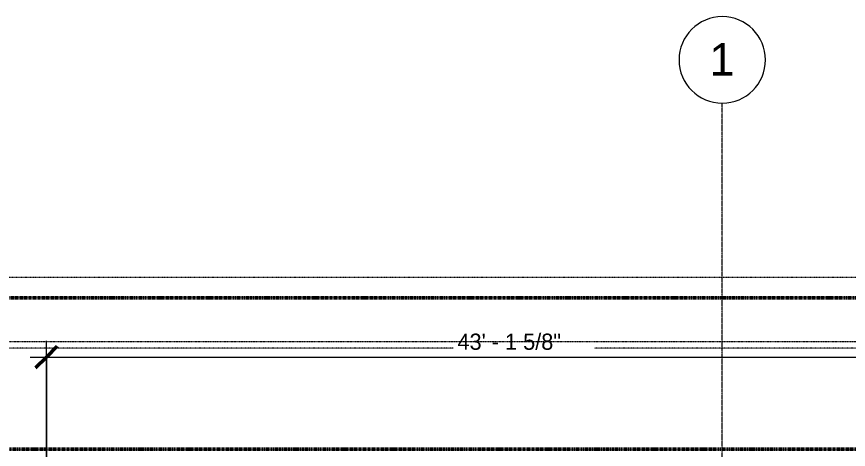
# Model space of a CAD drawing. Header units: inches. Extents: x -4218 to -1814, y 9706 to 12426.
# Drawn here: x -3872.8 to -3411.4, y 12184.6 to 12424.8 of the extents above; entities that cross this region are included whole.
import ezdxf

# ---------------------------------------------------------------- set-up
doc = ezdxf.new("R2010")
doc.units = ezdxf.units.IN
doc.header["$MEASUREMENT"] = 0
for name, pattern in [('Aligning Line 1_8_', [0.25, 0.125, -0.125]), ('Dash Dot 3_16_', [0.3125, 0.1875, -0.0625, 0, -0.0625]), ('Double Dash 3_8_', [1, 0.375, -0.125, 0.125, -0.125, 0.125, -0.125]), ('Grid Line 1_2_', [0.875, 0.5, -0.125, 0.125, -0.125])]:
    doc.linetypes.add(name, pattern=pattern)
for name, color, linetype, lineweight in [('0-1', 7, 'Continuous', 5), ('0-4', 147, 'Aligning Line 1_8_', 9), ('0-5', 165, 'Continuous', 5), ('A-ANNO-DIMS', 211, 'Continuous', 9), ('A-ANNO-DIMS-96', 211, 'Continuous', 9), ('A-ANNO-SYMB-1', 150, 'Dash Dot 3_16_', 9), ('C-PROP-LINE-1', 250, 'Double Dash 3_8_', 50), ('G-ANNO-SYMB-1', 147, 'Aligning Line 1_8_', 9), ('S-GRID-1', 1, 'Grid Line 1_2_', 9), ('S-GRID-IDEN', 1, 'Continuous', 9), ('S-GRID-IDEN-1', 147, 'Continuous', 9)]:
    doc.layers.add(name, color=color, linetype=linetype, lineweight=lineweight)
doc.styles.add('Arial', font='arial.ttf', dxfattribs={"height": 18})
doc.styles.add('Century Gothic', font='ufonts.com_century-gothic.ttf', dxfattribs={"height": 9})
doc.dimstyles.new('OD__1_8__Tol__', dxfattribs={"dimscale": 12, "dimtxt": 9.397514, "dimasz": 1, "dimexe": 0.75, "dimexo": 0.5, "dimgap": 0.125, "dimtad": 1, "dimdec": 3, "dimrnd": 0.125, "dimzin": 3, "dimdsep": 46, "dimlunit": 4, "dimtxsty": 'Century Gothic', "dimblk1": 'OBLIQUE', "dimblk2": 'OBLIQUE', "dimsah": 1, "dimcen": 0.09, "dimdle": 0.75, "dimazin": 0, "dimtfac": 1, "dimtdec": 4, "dimtix": 1, "dimtmove": 0, "dimatfit": 3, "dimfxl": 1, "dimtvp": 1, "dimtfill": 1, "dimfrac": 2, "dimtolj": 1, "dimtzin": 0, "dimarcsym": 2})

# ---------------------------------------------------------------- blocks, each defined once
blk = doc.blocks.new('CTR - 1st Phase - Unit Layouts_rvt-1-FLOOR PLAN - 3RD FLOOR')
at = {"layer": 'G-ANNO-SYMB-1'}
blk.add_line((-1910.91, 12240.75), (-4009.53, 12240.75), dxfattribs=at)
blk = doc.blocks.new('Family - ___-1878357-FLOOR PLAN - 3RD FLOOR')
at = {"layer": 'C-PROP-LINE-1'}
for p, q in [((-3989.61, 12268.69), (-1910.91, 12268.69)), ((-3929.52, 12184.69), (-1910.91, 12184.69))]:
    blk.add_line(p, q, dxfattribs=at)
blk = doc.blocks.new('Grid - Grid Head - Circle-50561-FLOOR PLAN - 3RD FLOOR')
at = {"layer": 'S-GRID-IDEN-1'}
for start, end in [(360, 180), (180, 360)]:
    blk.add_arc((0, 0), 0.25, start, end, dxfattribs=at)
blk = doc.blocks.new('CTR - 1st Phase - Shell_rvt-1-FLOOR PLAN - 3RD FLOOR')
at = {"layer": 'G-ANNO-SYMB-1'}
blk.add_line((-1926.95, 12280.06), (-4071.96, 12280.06), dxfattribs=at)
at = {"layer": 'S-GRID-1'}
blk.add_line((-3481.32, 9836.18), (-3481.32, 12376.79), dxfattribs=at)
at = {"layer": '0-4'}
blk.add_blockref('Family - ___-1878357-FLOOR PLAN - 3RD FLOOR', (0, 0), dxfattribs=at)
at = {"layer": '0-5', "xscale": 95.99999999999994, "yscale": 95.99999999999994, "zscale": 95.99999999999994}
blk.add_blockref('Grid - Grid Head - Circle-50561-FLOOR PLAN - 3RD FLOOR', (-3481.32, 12400.79), dxfattribs=at)
at = {"layer": 'S-GRID-IDEN', "insert": (-3488.45, 12410.08), "char_height": 18, "width": 16.968, "attachment_point": 1, "style": 'Arial'}
blk.add_mtext('1', dxfattribs=at)
blk = doc.blocks.new('DIMBLOCK1-FLOOR PLAN - 3RD FLOOR')
at = {"layer": 'A-ANNO-DIMS-96'}
for p, q in [((-3856.29, 12120.15), (-3856.29, 12244.86)), ((-3338.72, 12116.34), (-3338.72, 12244.86)), ((-3865.29, 12235.86), (-3338.72, 12235.86)), ((-3856.29, 12235.86), (-3856.29, 12120.15)), ((-3338.72, 12235.86), (-3338.72, 12116.34))]:
    blk.add_line(p, q, dxfattribs=at)
at = {"layer": 'A-ANNO-DIMS-96', "lineweight": 50}
for p, q in [((-3856.29, 12235.86), (-3850.29, 12241.86)), ((-3338.72, 12235.86), (-3332.72, 12241.86)), ((-3856.29, 12235.86), (-3862.29, 12229.86)), ((-3338.72, 12235.86), (-3344.72, 12229.86))]:
    blk.add_line(p, q, dxfattribs=at)
at = {"layer": 'A-ANNO-DIMS-96', "color": 0, "insert": (-3628.23, 12248.89), "char_height": 9, "width": 73.7481, "attachment_point": 1, "line_spacing_factor": 0.984502, "style": 'Century Gothic', "bg_fill": 3, "box_fill_scale": 1.25, "bg_fill_color": 256, "bg_fill_true_color": 13158600, "bg_fill_transparency": 0}
blk.add_mtext('43\' - 1 5/8"', dxfattribs=at)
blk = doc.blocks.new('_Oblique')
at = {"color": 0, "linetype": 'ByBlock', "lineweight": -2}
blk.add_line((-0.5, -0.5), (0.5, 0.5), dxfattribs=at)

msp = doc.modelspace()

# ---------------------------------------------------------------- block references
at = {"layer": '0-1'}
for name in ['CTR - 1st Phase - Shell_rvt-1-FLOOR PLAN - 3RD FLOOR', 'CTR - 1st Phase - Unit Layouts_rvt-1-FLOOR PLAN - 3RD FLOOR']:
    msp.add_blockref(name, (0, 0), dxfattribs=at)

# ---------------------------------------------------------------- next in the draw order: dimensions: what is measured, and where the dimension line sits
at = {"layer": 'A-ANNO-DIMS'}
dim = msp.add_linear_dim(base=(-3338.7237366793, 12235.8569580195), p1=(-3856.2862366797, 12114.1518961105), p2=(-3338.7237366793, 12110.3393961105), dimstyle='OD__1_8__Tol__', override={"dimpost": '<>', "dimfxl": 517.576542}, dxfattribs=at)
dim.commit()
dim.dimension.update_dxf_attribs({"geometry": 'DIMBLOCK1-FLOOR PLAN - 3RD FLOOR', "text_midpoint": (-3597.5049866795, 12242.5819750534)})

# ---------------------------------------------------------------- next in the draw order: linework, layer by layer
at = {"layer": 'A-ANNO-SYMB-1'}
msp.add_line((-2065.90437, 12244.25156), (-3996.0647, 12244.25156), dxfattribs=at)

doc.saveas('drawing.dxf')
